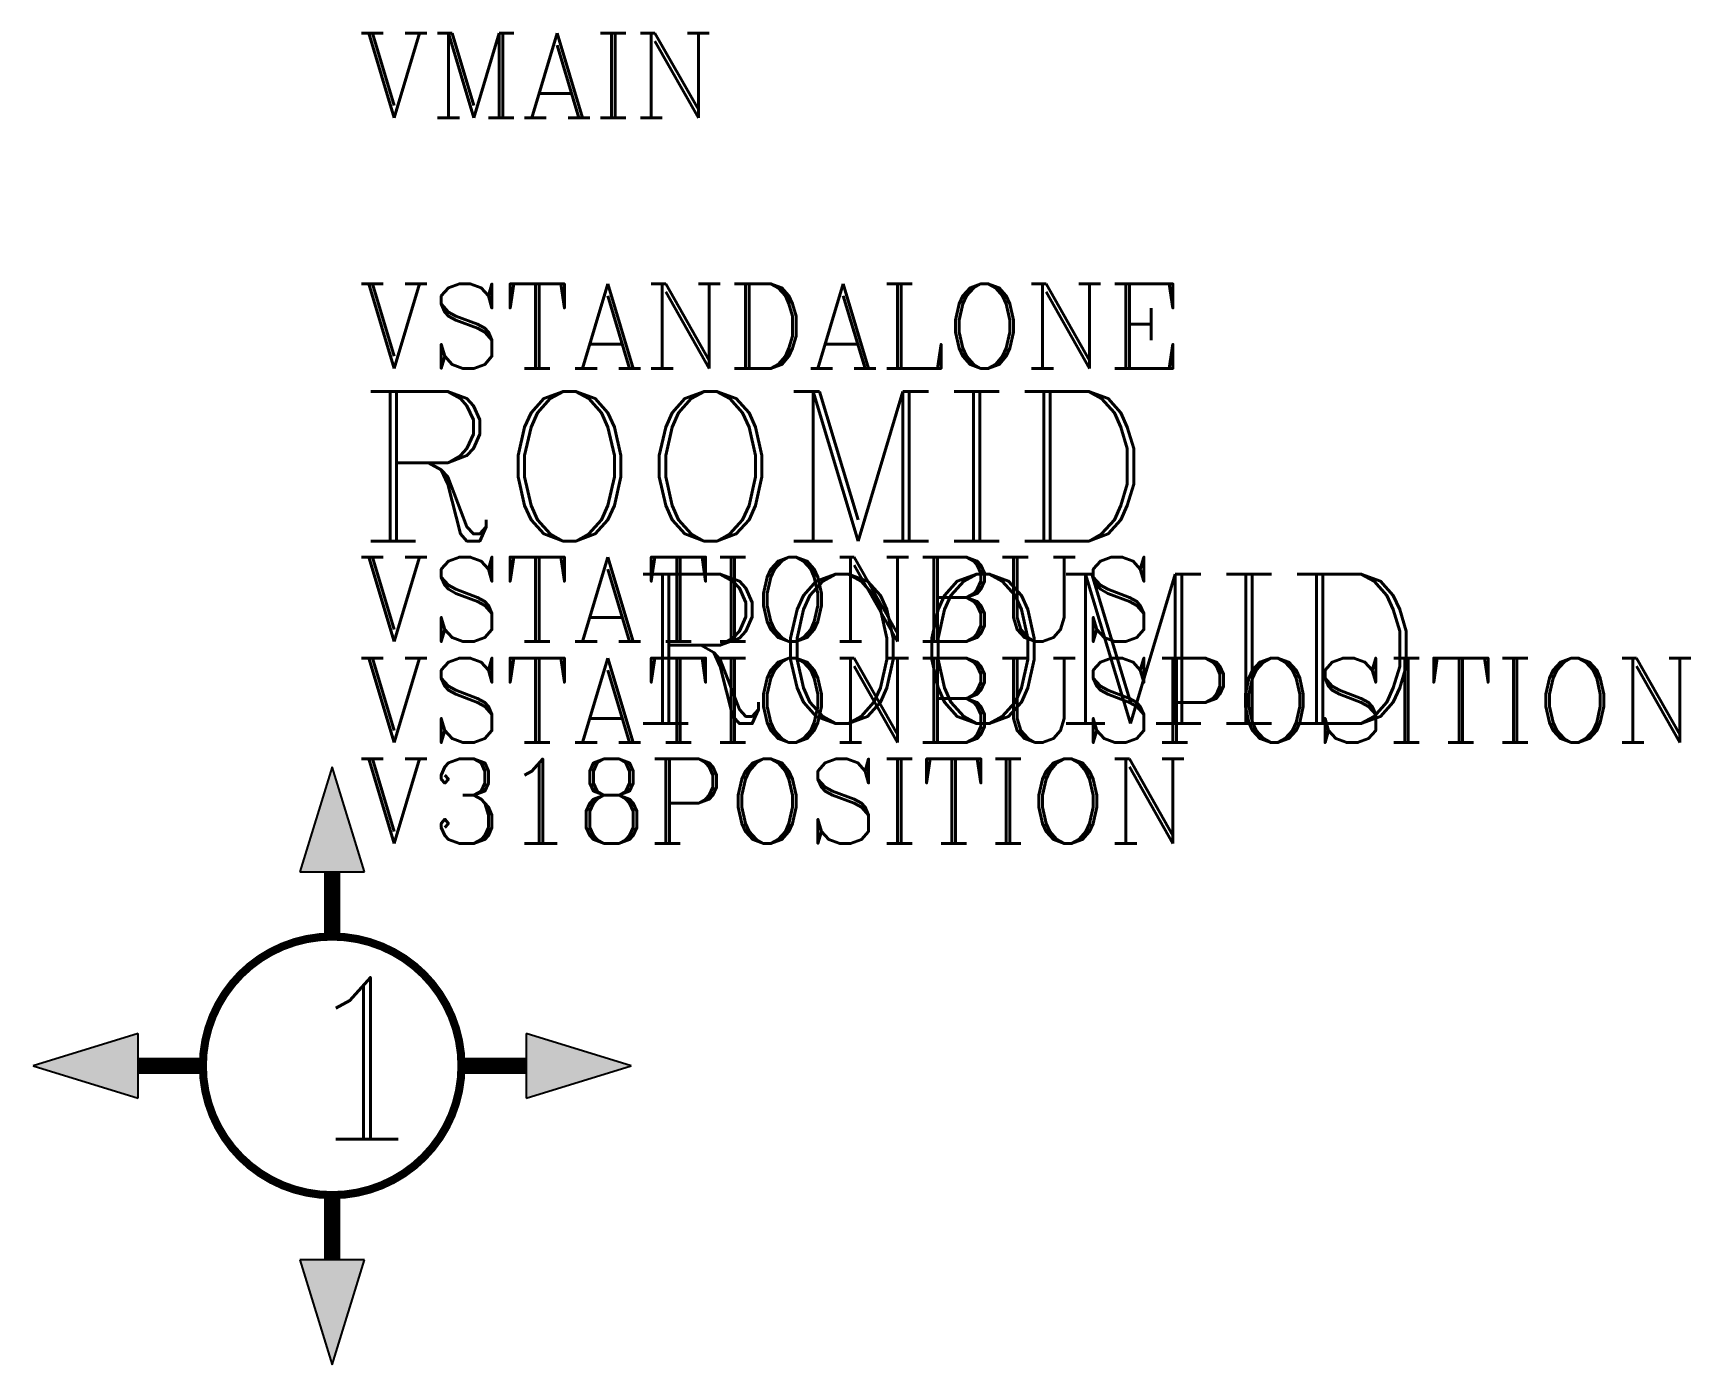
# Model space of a CAD drawing. Header units: inches. Extents: x -21 to 96, y -21 to 73.
import ezdxf

# ---------------------------------------------------------------- set-up
doc = ezdxf.new("R2010")
doc.units = ezdxf.units.IN
doc.header["$LTSCALE"] = 48
doc.header["$MEASUREMENT"] = 0
doc.styles.add('ROMANC', font='COMPLEX.SHX')
doc.styles.add('WSNotes', font='complex.shx', dxfattribs={"height": 18})

msp = doc.modelspace()

# ---------------------------------------------------------------- hatches: boundary and pattern name
at = {"linetype": 'Continuous'}
for points in [[(0, 21.23), (-2.3, 13.77), (2.3, 13.77)], [(-21.23, 0), (-13.77, -2.3), (-13.77, 2.3)], [(21.23, 0), (13.77, 2.3), (13.77, -2.3)], [(0, -21.23), (2.3, -13.77), (-2.3, -13.77)]]:
    msp.add_hatch(color=256, dxfattribs=at).paths.add_polyline_path(points)

# ---------------------------------------------------------------- linework, layer by layer
for p, q in [((0, 21.23), (-2.3, 13.77)), ((2.3, 13.77), (0, 21.23)), ((-2.3, 13.77), (2.3, 13.77)), ((-13.77, 2.3), (-21.23, 0)), ((-13.77, -2.3), (-13.77, 2.3)), ((13.77, 2.3), (13.77, -2.3)), ((21.23, 0), (13.77, 2.3)), ((-21.23, 0), (-13.77, -2.3)), ((13.77, -2.3), (21.23, 0)), ((2.3, -13.77), (-2.3, -13.77)), ((-2.3, -13.77), (0, -21.23)), ((0, -21.23), (2.3, -13.77))]:
    msp.add_line(p, q, dxfattribs=at)

# ---------------------------------------------------------------- texts
at = {"flags": 1}
for tag, p, height, style in [('VMAIN', (1.83, 67.32), 6, 'ROMANC'), ('VSTANDALONE', (1.83, 49.52), 6, 'ROMANC'), ('ROOMID', (1.83, 37.26), 10.62, 'WSNotes'), ('VSTATIONBUS', (1.83, 30.12), 6, 'ROMANC'), ('ROOMID', (21.17, 24.3), 10.62, 'WSNotes'), ('VSTATIONBUSPOSITION', (1.83, 22.95), 6, 'ROMANC'), ('V318POSITION', (1.83, 15.79), 6, 'ROMANC')]:
    msp.add_attdef(tag, p, '', height=height, dxfattribs=dict(at, style=style))

# ---------------------------------------------------------------- wipeouts: each hides what was drawn before it
msp.add_wipeout([(-0.32, 9.99), (-7.29, 6.84), (-9.99, -0.32), (-6.84, -7.29), (0.32, -9.99), (7.29, -6.84), (9.99, 0.32), (6.84, 7.29)])

# ---------------------------------------------------------------- next in the draw order: linework, layer by layer
at = {"linetype": 'Continuous', "const_width": 1.15}
for points in [[(0, 9.18), (0, 13.77)], [(-13.77, 0), (-9.18, 0)], [(9.18, 0), (13.77, 0)], [(0, -13.77), (0, -9.18)]]:
    msp.add_lwpolyline(points, dxfattribs=at)
at = {"linetype": 'Continuous', "const_width": 0.574}
msp.add_lwpolyline([(9.18, 0, 1), (-9.18, 0, 1)], format="xyb", close=True, dxfattribs=at)
at = {"linetype": 'Continuous'}
msp.add_circle((0, 0), 9.18, dxfattribs=at)

# ---------------------------------------------------------------- next in the draw order: texts
at = {"insert": (-2.69, 6.28), "char_height": 11.475, "width": 10.3676, "attachment_point": 1}
msp.add_mtext('{\\Fcomplex|c0;1}', dxfattribs=at)

doc.saveas('drawing.dxf')
